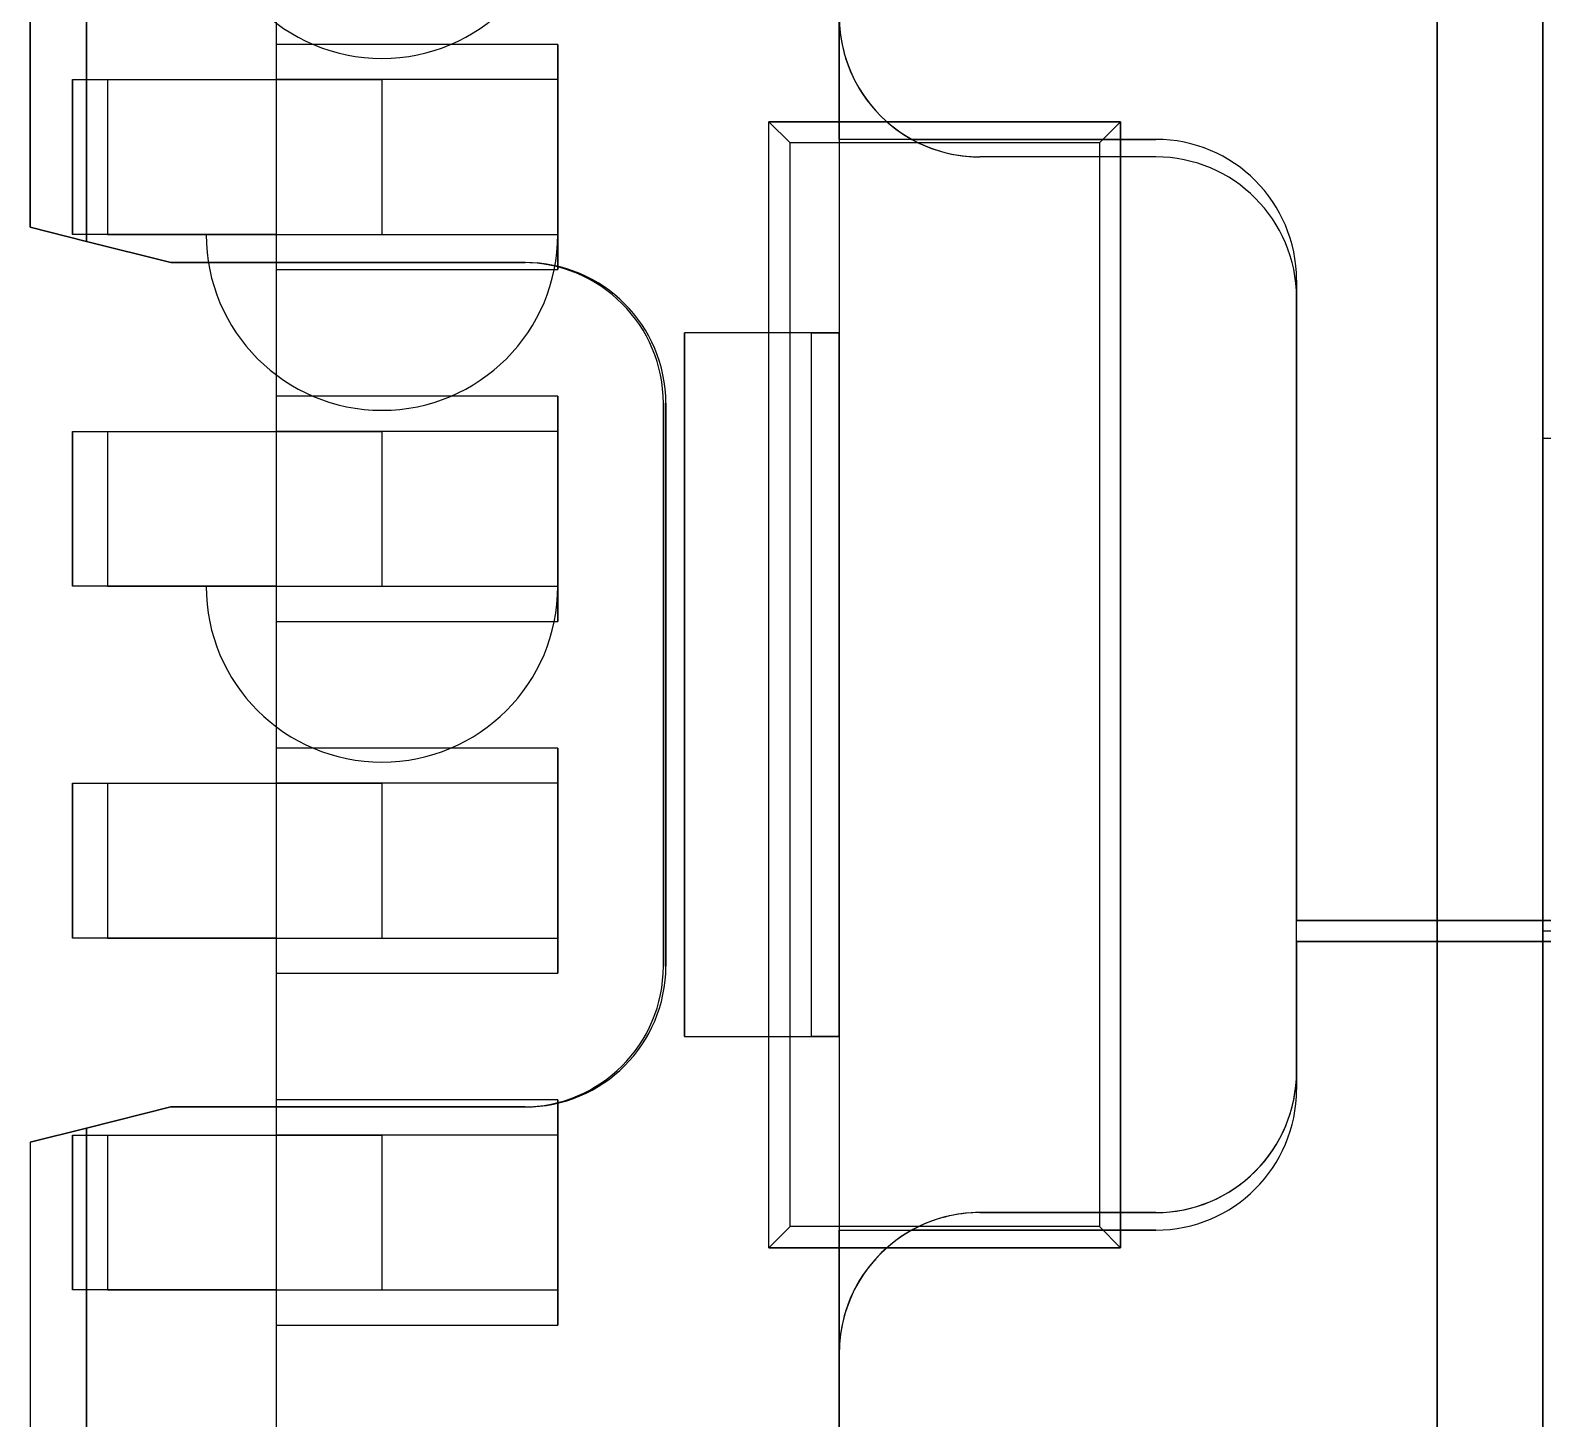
# Model space of a CAD drawing. Header units: millimetres. Extents: x 8.2 to 62.6, y 389.2 to 443.4.
# Drawn here: x 54.337 to 56.487, y 425.242 to 427.215 of the extents above; entities that cross this region are included whole.
import ezdxf

# ---------------------------------------------------------------- set-up
doc = ezdxf.new("R2010")
doc.units = ezdxf.units.MM
doc.layers.add('Feature', color=7, linetype='CONTINUOUS')

msp = doc.modelspace()

# ---------------------------------------------------------------- linework, layer by layer
at = {"layer": 'Feature'}
for p, q in [((54.6868, 426.885, -57.5983), (54.6868, 429.5, -57.5983)), ((54.6868, 426.885, -57.5983), (54.6868, 429.5, -57.5983)), ((56.3368, 423.235, -57.5983), (56.3368, 429.335, -57.5983)), ((56.3368, 423.235, -57.5983), (56.3368, 429.335, -57.5983)), ((56.4868, 429.335, -57.7483), (56.4868, 423.235, -57.7483)), ((56.4868, 429.335, -57.7483), (56.4868, 423.235, -57.7483)), ((55.4868, 427.06, -60.1183), (55.4868, 428.835, -60.1183)), ((55.4868, 427.06, -60.1183), (55.4868, 428.835, -60.1183)), ((56.4868, 426.635, -58.2533), (56.4868, 427.885, -58.2533)), ((56.4868, 426.635, -59.4533), (56.4868, 427.885, -59.4533)), ((56.4868, 426.635, -59.4533), (56.4868, 427.885, -59.4533)), ((56.4868, 426.635, -58.2533), (56.4868, 427.885, -58.2533)), ((54.4168, 426.915, -57.5733), (54.4168, 427.825, -57.5733)), ((54.4168, 427.825, -57.2733), (54.4168, 426.915, -57.2733)), ((54.4168, 427.825, -57.2733), (54.4168, 426.915, -57.2733)), ((54.4168, 426.915, -57.5733), (54.4168, 427.825, -57.5733)), ((54.3368, 426.935, -57.3533), (54.3368, 427.785, -57.3533)), ((54.3368, 427.785, -57.4933), (54.3368, 426.935, -57.4933)), ((54.3368, 426.935, -57.3533), (54.3368, 427.785, -57.3533)), ((54.3368, 427.785, -57.4933), (54.3368, 426.935, -57.4933)), ((56.3368, 427.785, -60.1183), (56.3368, 424.785, -60.1183)), ((56.3368, 427.785, -60.1183), (56.3368, 424.785, -60.1183)), ((56.4868, 424.785, -59.9683), (56.4868, 427.785, -59.9683)), ((56.4868, 424.785, -59.9683), (56.4868, 427.785, -59.9683)), ((54.6868, 427.195, -60.1683), (54.6868, 427.375, -60.1683)), ((54.6868, 427.195, -60.1683), (54.6868, 427.375, -60.1683)), ((55.4868, 427.235, -60.1683), (55.4868, 427.06, -60.1683)), ((55.4868, 427.235, -60.1683), (55.4868, 427.06, -60.1683)), ((55.0868, 427.195, -60.1683), (54.6868, 427.195, -60.1683)), ((54.6868, 427.145, -60.2183), (54.6868, 427.195, -60.1683)), ((54.6868, 427.145, -60.2183), (54.6868, 427.195, -60.1683)), ((55.0868, 427.195, -60.1683), (54.6868, 427.195, -60.1683)), ((55.0868, 426.875, -60.1683), (55.0868, 427.195, -60.1683)), ((55.0868, 427.195, -60.1683), (55.0868, 427.145, -60.2183)), ((55.0868, 426.875, -60.1683), (55.0868, 427.195, -60.1683)), ((55.0868, 427.195, -60.1683), (55.0868, 427.145, -60.2183)), ((54.3968, 427.145, -60.3833), (54.6868, 427.145, -60.3833)), ((54.3968, 427.145, -60.3833), (54.3968, 426.925, -60.3833)), ((54.3968, 427.145, -60.3833), (54.3968, 426.925, -60.3833)), ((54.3968, 427.145, -60.4833), (54.3968, 427.145, -60.3833)), ((54.3968, 426.925, -60.4833), (54.3968, 427.145, -60.4833)), ((54.3968, 426.925, -60.4833), (54.3968, 427.145, -60.4833)), ((54.3968, 427.145, -60.4833), (54.4468, 427.145, -60.5333)), ((54.3968, 427.145, -60.4833), (54.4468, 427.145, -60.5333)), ((54.3968, 427.145, -60.4833), (54.3968, 427.145, -60.3833)), ((54.3968, 427.145, -60.3833), (54.6868, 427.145, -60.3833)), ((54.4468, 427.145, -60.5333), (54.4468, 426.925, -60.5333)), ((54.4468, 427.145, -60.5333), (54.8368, 427.145, -60.5333)), ((54.4468, 427.145, -60.5333), (54.4468, 426.925, -60.5333)), ((54.4468, 427.145, -60.5333), (54.8368, 427.145, -60.5333)), ((54.6868, 427.145, -60.2183), (54.6868, 427.145, -60.3833)), ((54.6868, 426.925, -60.3833), (54.6868, 427.145, -60.3833)), ((54.6868, 426.925, -60.3833), (54.6868, 427.145, -60.3833)), ((55.0868, 427.145, -60.2183), (54.6868, 427.145, -60.2183)), ((54.6868, 427.145, -60.2183), (54.6868, 427.145, -60.3833)), ((55.0868, 427.145, -60.2183), (54.6868, 427.145, -60.2183)), ((54.8368, 427.145, -60.5333), (54.8368, 426.925, -60.5333)), ((54.8368, 427.145, -60.5333), (54.8368, 426.925, -60.5333)), ((55.0868, 427.145, -60.2833), (55.0868, 426.925, -60.2833)), ((55.0868, 427.145, -60.2833), (55.0868, 426.925, -60.2833)), ((55.0868, 427.145, -60.2833), (55.0868, 427.145, -60.2183)), ((55.0868, 427.145, -60.2833), (55.0868, 427.145, -60.2183)), ((55.3868, 427.085, -57.5983), (55.8868, 427.085, -57.5983)), ((55.3868, 425.485, -57.5983), (55.3868, 427.085, -57.5983)), ((55.8868, 427.085, -57.6033), (55.3868, 427.085, -57.6033)), ((55.4168, 427.055, -58.5033), (55.3868, 427.085, -57.6033)), ((55.4168, 427.055, -58.5033), (55.3868, 427.085, -57.6033)), ((55.3868, 425.485, -57.6033), (55.3868, 427.085, -57.6033)), ((55.3868, 427.085, -57.6033), (55.3868, 427.085, -57.5983)), ((55.3868, 425.485, -57.5983), (55.3868, 427.085, -57.5983)), ((55.3868, 425.485, -57.6033), (55.3868, 427.085, -57.6033)), ((55.3868, 427.085, -57.5983), (55.8868, 427.085, -57.5983)), ((55.3868, 427.085, -57.6033), (55.3868, 427.085, -57.5983)), ((55.8868, 427.085, -57.6033), (55.3868, 427.085, -57.6033)), ((55.8868, 427.085, -57.6033), (55.8568, 427.055, -58.5033)), ((55.8868, 427.085, -57.6033), (55.8568, 427.055, -58.5033)), ((55.8868, 427.085, -57.5983), (55.8868, 425.485, -57.5983)), ((55.8868, 425.485, -57.6033), (55.8868, 427.085, -57.6033)), ((55.8868, 427.085, -57.5983), (55.8868, 425.485, -57.5983)), ((55.8868, 427.085, -57.6033), (55.8868, 427.085, -57.5983)), ((55.8868, 425.485, -57.6033), (55.8868, 427.085, -57.6033)), ((55.8868, 427.085, -57.6033), (55.8868, 427.085, -57.5983)), ((55.8568, 427.055, -58.5033), (55.4168, 427.055, -58.5033)), ((55.4168, 425.515, -58.5033), (55.4168, 427.055, -58.5033)), ((55.8568, 427.055, -58.5033), (55.4168, 427.055, -58.5033)), ((55.4168, 425.515, -58.5033), (55.4168, 427.055, -58.5033)), ((55.4868, 427.06, -60.1683), (55.4868, 426.785, -60.1683)), ((55.9368, 427.06, -60.1183), (55.4868, 427.06, -60.1183)), ((55.59, 427.06, -60.4183), (55.4868, 427.06, -60.4183)), ((55.4868, 427.06, -60.4183), (55.4868, 427.06, -60.1683)), ((55.4868, 427.06, -60.1683), (55.4868, 427.06, -60.1183)), ((55.9368, 427.06, -60.1183), (55.4868, 427.06, -60.1183)), ((55.4868, 427.06, -60.4183), (55.4868, 425.51, -60.4183)), ((55.59, 427.06, -60.4183), (55.4868, 427.06, -60.4183)), ((55.4868, 427.06, -60.4183), (55.4868, 427.06, -60.1683)), ((55.4868, 427.06, -60.4183), (55.4868, 425.51, -60.4183)), ((55.4868, 427.06, -60.1683), (55.4868, 426.785, -60.1683)), ((55.4868, 427.06, -60.1683), (55.4868, 427.06, -60.1183)), ((55.59, 427.06, -60.1333), (55.59, 427.06, -60.4183)), ((55.59, 427.06, -60.1333), (55.59, 427.06, -60.4183)), ((55.59, 427.06, -60.1333), (55.9368, 427.06, -60.1333)), ((55.59, 427.06, -60.1333), (55.9368, 427.06, -60.1333)), ((55.8568, 427.055, -58.5033), (55.8568, 425.515, -58.5033)), ((55.8568, 427.055, -58.5033), (55.8568, 425.515, -58.5033)), ((55.9368, 427.06, -60.1333), (55.9368, 427.06, -60.1183)), ((55.9368, 427.06, -60.1333), (55.9368, 427.06, -60.1183)), ((55.6868, 427.035, -60.4183), (55.6868, 427.035, -60.4333)), ((55.9368, 427.035, -60.4333), (55.6868, 427.035, -60.4333)), ((55.6868, 427.035, -60.4183), (55.6868, 427.035, -60.4333)), ((55.9368, 427.035, -60.4333), (55.6868, 427.035, -60.4333)), ((55.9368, 427.035, -60.4183), (55.6868, 427.035, -60.4183)), ((55.9368, 427.035, -60.4183), (55.6868, 427.035, -60.4183)), ((55.9368, 427.035, -60.4333), (55.9368, 427.035, -60.4183)), ((55.9368, 427.035, -60.4333), (55.9368, 427.035, -60.4183)), ((54.4168, 426.915, -57.2733), (54.3368, 426.935, -57.3533)), ((54.3368, 426.935, -57.4933), (54.4168, 426.915, -57.5733)), ((54.4168, 426.915, -57.2733), (54.3368, 426.935, -57.3533)), ((54.3368, 426.935, -57.3533), (54.3368, 426.935, -57.4933)), ((54.3368, 426.935, -57.3533), (54.3368, 426.935, -57.4933)), ((54.3368, 426.935, -57.4933), (54.4168, 426.915, -57.5733)), ((54.3968, 426.925, -60.3833), (54.3968, 426.925, -60.4833)), ((54.4468, 426.925, -60.5333), (54.3968, 426.925, -60.4833)), ((54.6868, 426.925, -60.3833), (54.3968, 426.925, -60.3833)), ((54.6868, 426.925, -60.3833), (54.3968, 426.925, -60.3833)), ((54.3968, 426.925, -60.3833), (54.3968, 426.925, -60.4833)), ((54.4468, 426.925, -60.5333), (54.3968, 426.925, -60.4833)), ((54.4168, 426.915, -57.5733), (54.5368, 426.885, -57.5733)), ((54.5368, 426.885, -57.2733), (54.4168, 426.915, -57.2733)), ((54.4168, 426.915, -57.5733), (54.5368, 426.885, -57.5733)), ((54.5368, 426.885, -57.2733), (54.4168, 426.915, -57.2733)), ((54.4468, 426.925, -60.5333), (54.8368, 426.925, -60.5333)), ((54.4468, 426.925, -60.5333), (54.8368, 426.925, -60.5333)), ((54.6868, 426.925, -60.3833), (54.6868, 426.925, -60.2183)), ((54.6868, 426.875, -60.1683), (54.6868, 426.925, -60.2183)), ((54.6868, 426.875, -60.1683), (54.6868, 426.925, -60.2183)), ((54.6868, 426.925, -60.2183), (55.0868, 426.925, -60.2183)), ((54.6868, 426.925, -60.2183), (55.0868, 426.925, -60.2183)), ((54.6868, 426.925, -60.3833), (54.6868, 426.925, -60.2183)), ((55.0868, 426.925, -60.2183), (55.0868, 426.875, -60.1683)), ((55.0868, 426.925, -60.2833), (55.0868, 426.925, -60.2183)), ((55.0868, 426.925, -60.2183), (55.0868, 426.875, -60.1683)), ((55.0868, 426.925, -60.2833), (55.0868, 426.925, -60.2183)), ((54.5368, 426.885, -57.2733), (55.0403, 426.885, -57.2733)), ((54.5368, 426.885, -57.2733), (54.5368, 426.885, -57.5733)), ((54.6868, 426.885, -57.5733), (54.5368, 426.885, -57.5733)), ((54.6868, 426.885, -57.5733), (54.5368, 426.885, -57.5733)), ((54.5368, 426.885, -57.2733), (55.0403, 426.885, -57.2733)), ((54.5368, 426.885, -57.2733), (54.5368, 426.885, -57.5733)), ((54.6868, 425.685, -57.2983), (54.6868, 426.885, -57.2983)), ((54.6868, 426.885, -57.2983), (54.6868, 426.885, -57.5733)), ((54.6868, 426.885, -57.5733), (54.6868, 426.885, -57.5983)), ((54.6868, 426.885, -57.2983), (55.0368, 426.885, -57.2983)), ((54.6868, 425.685, -57.2983), (54.6868, 426.885, -57.2983)), ((54.6868, 426.885, -57.2983), (55.0368, 426.885, -57.2983)), ((54.6868, 426.885, -57.2983), (54.6868, 426.885, -57.5733)), ((55.0368, 426.885, -57.5733), (54.6868, 426.885, -57.5733)), ((54.6868, 426.885, -57.5983), (55.0368, 426.885, -57.5983)), ((54.6868, 426.885, -57.5983), (55.0368, 426.885, -57.5983)), ((54.6868, 426.885, -57.5733), (54.6868, 426.885, -57.5983)), ((55.0368, 426.885, -57.5733), (54.6868, 426.885, -57.5733)), ((55.0368, 426.885, -57.5733), (55.0368, 426.885, -57.2983)), ((55.0403, 426.885, -57.5733), (55.0368, 426.885, -57.5733)), ((55.0403, 426.885, -57.5733), (55.0368, 426.885, -57.5733)), ((55.0368, 426.885, -57.5733), (55.0368, 426.885, -57.5983)), ((55.0368, 426.885, -57.5733), (55.0368, 426.885, -57.2983)), ((55.0368, 426.885, -57.5733), (55.0368, 426.885, -57.5983)), ((55.0403, 426.885, -57.2733), (55.0403, 426.885, -57.5733)), ((55.0403, 426.885, -57.2733), (55.0403, 426.885, -57.5733)), ((54.6868, 426.695, -60.1683), (54.6868, 426.875, -60.1683)), ((54.6868, 426.875, -60.1683), (55.0868, 426.875, -60.1683)), ((54.6868, 426.695, -60.1683), (54.6868, 426.875, -60.1683)), ((54.6868, 426.875, -60.1683), (55.0868, 426.875, -60.1683)), ((56.1368, 425.71, -60.1183), (56.1368, 426.86, -60.1183)), ((56.1368, 426.86, -60.1333), (56.1368, 425.95, -60.1333)), ((56.1368, 426.86, -60.1333), (56.1368, 425.95, -60.1333)), ((56.1368, 426.86, -60.1333), (56.1368, 426.86, -60.1183)), ((56.1368, 425.71, -60.1183), (56.1368, 426.86, -60.1183)), ((56.1368, 426.86, -60.1333), (56.1368, 426.86, -60.1183)), ((56.1368, 425.95, -60.4333), (56.1368, 426.835, -60.4333)), ((56.1368, 425.95, -60.4183), (56.1368, 426.835, -60.4183)), ((56.1368, 426.835, -60.4333), (56.1368, 426.835, -60.4183)), ((56.1368, 425.95, -60.4333), (56.1368, 426.835, -60.4333)), ((56.1368, 425.95, -60.4183), (56.1368, 426.835, -60.4183)), ((56.1368, 426.835, -60.4333), (56.1368, 426.835, -60.4183)), ((55.4868, 426.785, -60.1683), (55.2668, 426.785, -60.1683)), ((55.2668, 426.785, -60.1683), (55.2668, 425.785, -60.1683)), ((55.2668, 425.785, -60.0233), (55.2668, 426.785, -60.0233)), ((55.4868, 426.785, -60.0233), (55.2668, 426.785, -60.0233)), ((55.2668, 426.785, -60.0233), (55.2668, 426.785, -60.1683)), ((55.4868, 426.785, -60.1683), (55.2668, 426.785, -60.1683)), ((55.4868, 426.785, -60.0233), (55.2668, 426.785, -60.0233)), ((55.2668, 426.785, -60.1683), (55.2668, 425.785, -60.1683)), ((55.2668, 426.785, -60.0233), (55.2668, 426.785, -60.1683)), ((55.2668, 425.785, -60.0233), (55.2668, 426.785, -60.0233)), ((55.4468, 426.785, -59.3233), (55.4468, 425.785, -59.3233)), ((55.4468, 426.785, -59.3233), (55.4468, 426.785, -59.5033)), ((55.4468, 426.785, -59.5033), (55.4468, 425.785, -59.5033)), ((55.4468, 426.785, -59.3233), (55.4468, 425.785, -59.3233)), ((55.4468, 426.785, -59.3233), (55.4868, 426.785, -59.3233)), ((55.4468, 426.785, -59.3233), (55.4468, 426.785, -59.5033)), ((55.4468, 426.785, -59.3233), (55.4868, 426.785, -59.3233)), ((55.4868, 426.785, -59.5033), (55.4468, 426.785, -59.5033)), ((55.4468, 426.785, -59.5033), (55.4468, 425.785, -59.5033)), ((55.4868, 426.785, -59.5033), (55.4468, 426.785, -59.5033)), ((55.4868, 425.785, -60.0233), (55.4868, 426.785, -60.0233)), ((55.4868, 425.785, -60.0233), (55.4868, 426.785, -60.0233)), ((55.4868, 426.785, -60.0233), (55.4868, 426.785, -60.1683)), ((55.4868, 426.785, -60.0233), (55.4868, 426.785, -60.1683)), ((55.4868, 426.785, -59.3233), (55.4868, 425.785, -59.3233)), ((55.4868, 426.785, -59.5033), (55.4868, 426.785, -59.3233)), ((55.4868, 425.785, -59.5033), (55.4868, 426.785, -59.5033)), ((55.4868, 425.785, -59.5033), (55.4868, 426.785, -59.5033)), ((55.4868, 426.785, -59.5033), (55.4868, 426.785, -59.3233)), ((55.4868, 426.785, -59.3233), (55.4868, 425.785, -59.3233)), ((55.0868, 426.695, -60.1683), (54.6868, 426.695, -60.1683)), ((54.6868, 426.645, -60.2183), (54.6868, 426.695, -60.1683)), ((54.6868, 426.645, -60.2183), (54.6868, 426.695, -60.1683)), ((55.0868, 426.695, -60.1683), (54.6868, 426.695, -60.1683)), ((55.0868, 426.375, -60.1683), (55.0868, 426.695, -60.1683)), ((55.0868, 426.695, -60.1683), (55.0868, 426.645, -60.2183)), ((55.0868, 426.375, -60.1683), (55.0868, 426.695, -60.1683)), ((55.0868, 426.695, -60.1683), (55.0868, 426.645, -60.2183)), ((55.2368, 425.885, -57.2983), (55.2368, 426.685, -57.2983)), ((55.2368, 426.685, -57.5983), (55.2368, 425.885, -57.5983)), ((55.2368, 426.685, -57.2983), (55.2368, 426.685, -57.5983)), ((55.2368, 425.885, -57.2983), (55.2368, 426.685, -57.2983)), ((55.2368, 426.685, -57.5983), (55.2368, 425.885, -57.5983)), ((55.2368, 426.685, -57.2983), (55.2368, 426.685, -57.5983)), ((55.2403, 425.885, -57.5733), (55.2403, 426.685, -57.5733)), ((55.2403, 426.685, -57.2733), (55.2403, 425.885, -57.2733)), ((55.2403, 426.685, -57.2733), (55.2403, 425.885, -57.2733)), ((55.2403, 426.685, -57.2733), (55.2403, 426.685, -57.5733)), ((55.2403, 425.885, -57.5733), (55.2403, 426.685, -57.5733)), ((55.2403, 426.685, -57.2733), (55.2403, 426.685, -57.5733)), ((54.3968, 426.645, -60.3833), (54.6868, 426.645, -60.3833)), ((54.3968, 426.645, -60.3833), (54.3968, 426.425, -60.3833)), ((54.3968, 426.645, -60.3833), (54.3968, 426.425, -60.3833)), ((54.3968, 426.645, -60.4833), (54.3968, 426.645, -60.3833)), ((54.3968, 426.425, -60.4833), (54.3968, 426.645, -60.4833)), ((54.3968, 426.425, -60.4833), (54.3968, 426.645, -60.4833)), ((54.3968, 426.645, -60.4833), (54.4468, 426.645, -60.5333)), ((54.3968, 426.645, -60.4833), (54.4468, 426.645, -60.5333)), ((54.3968, 426.645, -60.4833), (54.3968, 426.645, -60.3833)), ((54.3968, 426.645, -60.3833), (54.6868, 426.645, -60.3833)), ((54.4468, 426.645, -60.5333), (54.4468, 426.425, -60.5333)), ((54.4468, 426.645, -60.5333), (54.8368, 426.645, -60.5333)), ((54.4468, 426.645, -60.5333), (54.4468, 426.425, -60.5333)), ((54.4468, 426.645, -60.5333), (54.8368, 426.645, -60.5333)), ((54.6868, 426.645, -60.2183), (54.6868, 426.645, -60.3833)), ((54.6868, 426.425, -60.3833), (54.6868, 426.645, -60.3833)), ((54.6868, 426.425, -60.3833), (54.6868, 426.645, -60.3833)), ((55.0868, 426.645, -60.2183), (54.6868, 426.645, -60.2183)), ((54.6868, 426.645, -60.2183), (54.6868, 426.645, -60.3833)), ((55.0868, 426.645, -60.2183), (54.6868, 426.645, -60.2183)), ((54.8368, 426.645, -60.5333), (54.8368, 426.425, -60.5333)), ((54.8368, 426.645, -60.5333), (54.8368, 426.425, -60.5333)), ((55.0868, 426.645, -60.2833), (55.0868, 426.425, -60.2833)), ((55.0868, 426.645, -60.2833), (55.0868, 426.425, -60.2833)), ((55.0868, 426.645, -60.2833), (55.0868, 426.645, -60.2183)), ((55.0868, 426.645, -60.2833), (55.0868, 426.645, -60.2183)), ((56.4868, 426.635, -59.4033), (56.4868, 426.635, -59.4533)), ((56.4868, 425.935, -59.4033), (56.4868, 426.635, -59.4033)), ((56.4868, 425.935, -58.3033), (56.4868, 426.635, -58.3033)), ((56.4868, 426.635, -58.3033), (56.4868, 426.635, -58.2533)), ((57.8618, 426.635, -59.4533), (56.4868, 426.635, -59.4533)), ((57.9118, 426.635, -59.4033), (56.4868, 426.635, -59.4033)), ((56.4868, 426.635, -59.4033), (56.4868, 426.635, -59.4533)), ((57.8618, 426.635, -59.4533), (56.4868, 426.635, -59.4533)), ((56.4868, 425.935, -59.4033), (56.4868, 426.635, -59.4033)), ((57.9118, 426.635, -59.4033), (56.4868, 426.635, -59.4033)), ((57.9118, 426.635, -58.3033), (56.4868, 426.635, -58.3033)), ((56.4868, 425.935, -58.3033), (56.4868, 426.635, -58.3033)), ((56.4868, 426.635, -58.3033), (56.4868, 426.635, -58.2533)), ((57.9118, 426.635, -58.3033), (56.4868, 426.635, -58.3033)), ((57.8618, 426.635, -58.2533), (56.4868, 426.635, -58.2533)), ((57.8618, 426.635, -58.2533), (56.4868, 426.635, -58.2533)), ((54.3968, 426.425, -60.3833), (54.3968, 426.425, -60.4833)), ((54.4468, 426.425, -60.5333), (54.3968, 426.425, -60.4833)), ((54.6868, 426.425, -60.3833), (54.3968, 426.425, -60.3833)), ((54.6868, 426.425, -60.3833), (54.3968, 426.425, -60.3833)), ((54.3968, 426.425, -60.3833), (54.3968, 426.425, -60.4833)), ((54.4468, 426.425, -60.5333), (54.3968, 426.425, -60.4833)), ((54.4468, 426.425, -60.5333), (54.8368, 426.425, -60.5333)), ((54.4468, 426.425, -60.5333), (54.8368, 426.425, -60.5333)), ((54.6868, 426.425, -60.3833), (54.6868, 426.425, -60.2183)), ((54.6868, 426.375, -60.1683), (54.6868, 426.425, -60.2183)), ((54.6868, 426.375, -60.1683), (54.6868, 426.425, -60.2183)), ((54.6868, 426.425, -60.2183), (55.0868, 426.425, -60.2183)), ((54.6868, 426.425, -60.2183), (55.0868, 426.425, -60.2183)), ((54.6868, 426.425, -60.3833), (54.6868, 426.425, -60.2183)), ((55.0868, 426.425, -60.2183), (55.0868, 426.375, -60.1683)), ((55.0868, 426.425, -60.2833), (55.0868, 426.425, -60.2183)), ((55.0868, 426.425, -60.2183), (55.0868, 426.375, -60.1683)), ((55.0868, 426.425, -60.2833), (55.0868, 426.425, -60.2183)), ((54.6868, 426.195, -60.1683), (54.6868, 426.375, -60.1683)), ((54.6868, 426.375, -60.1683), (55.0868, 426.375, -60.1683)), ((54.6868, 426.195, -60.1683), (54.6868, 426.375, -60.1683)), ((54.6868, 426.375, -60.1683), (55.0868, 426.375, -60.1683)), ((55.0868, 426.195, -60.1683), (54.6868, 426.195, -60.1683)), ((54.6868, 426.145, -60.2183), (54.6868, 426.195, -60.1683)), ((54.6868, 426.145, -60.2183), (54.6868, 426.195, -60.1683)), ((55.0868, 426.195, -60.1683), (54.6868, 426.195, -60.1683)), ((55.0868, 425.875, -60.1683), (55.0868, 426.195, -60.1683)), ((55.0868, 426.195, -60.1683), (55.0868, 426.145, -60.2183)), ((55.0868, 426.195, -60.1683), (55.0868, 426.145, -60.2183)), ((55.0868, 425.875, -60.1683), (55.0868, 426.195, -60.1683)), ((54.3968, 426.145, -60.3833), (54.6868, 426.145, -60.3833)), ((54.3968, 426.145, -60.3833), (54.3968, 425.925, -60.3833)), ((54.3968, 426.145, -60.3833), (54.3968, 425.925, -60.3833)), ((54.3968, 426.145, -60.4833), (54.3968, 426.145, -60.3833)), ((54.3968, 425.925, -60.4833), (54.3968, 426.145, -60.4833)), ((54.3968, 425.925, -60.4833), (54.3968, 426.145, -60.4833)), ((54.3968, 426.145, -60.4833), (54.4468, 426.145, -60.5333)), ((54.3968, 426.145, -60.4833), (54.4468, 426.145, -60.5333)), ((54.3968, 426.145, -60.4833), (54.3968, 426.145, -60.3833)), ((54.3968, 426.145, -60.3833), (54.6868, 426.145, -60.3833)), ((54.4468, 426.145, -60.5333), (54.4468, 425.925, -60.5333)), ((54.4468, 426.145, -60.5333), (54.8368, 426.145, -60.5333)), ((54.4468, 426.145, -60.5333), (54.4468, 425.925, -60.5333)), ((54.4468, 426.145, -60.5333), (54.8368, 426.145, -60.5333)), ((54.6868, 426.145, -60.2183), (54.6868, 426.145, -60.3833)), ((54.6868, 425.925, -60.3833), (54.6868, 426.145, -60.3833)), ((54.6868, 425.925, -60.3833), (54.6868, 426.145, -60.3833)), ((54.6868, 426.145, -60.2183), (54.6868, 426.145, -60.3833)), ((55.0868, 426.145, -60.2183), (54.6868, 426.145, -60.2183)), ((55.0868, 426.145, -60.2183), (54.6868, 426.145, -60.2183)), ((54.8368, 426.145, -60.5333), (54.8368, 425.925, -60.5333)), ((54.8368, 426.145, -60.5333), (54.8368, 425.925, -60.5333)), ((55.0868, 426.145, -60.2833), (55.0868, 425.925, -60.2833)), ((55.0868, 426.145, -60.2183), (55.0868, 426.145, -60.2833)), ((55.0868, 426.145, -60.2833), (55.0868, 425.925, -60.2833)), ((55.0868, 426.145, -60.2183), (55.0868, 426.145, -60.2833)), ((56.1368, 425.95, -60.1333), (57.0768, 425.95, -60.1333)), ((57.0768, 425.95, -60.4333), (56.1368, 425.95, -60.4333)), ((56.1368, 425.92, -60.4183), (56.1368, 425.95, -60.4183)), ((56.1368, 425.92, -60.4183), (56.1368, 425.95, -60.4183)), ((56.1368, 425.95, -60.4183), (56.1368, 425.95, -60.1333)), ((56.1368, 425.95, -60.4333), (56.1368, 425.95, -60.4183)), ((57.0768, 425.95, -60.4333), (56.1368, 425.95, -60.4333)), ((56.1368, 425.95, -60.1333), (57.0768, 425.95, -60.1333)), ((56.1368, 425.95, -60.4183), (56.1368, 425.95, -60.1333)), ((56.1368, 425.95, -60.4333), (56.1368, 425.95, -60.4183)), ((54.3968, 425.925, -60.3833), (54.3968, 425.925, -60.4833)), ((54.4468, 425.925, -60.5333), (54.3968, 425.925, -60.4833)), ((54.6868, 425.925, -60.3833), (54.3968, 425.925, -60.3833)), ((54.6868, 425.925, -60.3833), (54.3968, 425.925, -60.3833)), ((54.3968, 425.925, -60.3833), (54.3968, 425.925, -60.4833)), ((54.4468, 425.925, -60.5333), (54.3968, 425.925, -60.4833)), ((54.4468, 425.925, -60.5333), (54.8368, 425.925, -60.5333)), ((54.4468, 425.925, -60.5333), (54.8368, 425.925, -60.5333)), ((54.6868, 425.925, -60.3833), (54.6868, 425.925, -60.2183)), ((54.6868, 425.875, -60.1683), (54.6868, 425.925, -60.2183)), ((54.6868, 425.875, -60.1683), (54.6868, 425.925, -60.2183)), ((54.6868, 425.925, -60.2183), (55.0868, 425.925, -60.2183)), ((54.6868, 425.925, -60.2183), (55.0868, 425.925, -60.2183)), ((54.6868, 425.925, -60.3833), (54.6868, 425.925, -60.2183)), ((55.0868, 425.925, -60.2183), (55.0868, 425.875, -60.1683)), ((55.0868, 425.925, -60.2833), (55.0868, 425.925, -60.2183)), ((55.0868, 425.925, -60.2183), (55.0868, 425.875, -60.1683)), ((55.0868, 425.925, -60.2833), (55.0868, 425.925, -60.2183)), ((56.1368, 425.735, -60.4333), (56.1368, 425.92, -60.4333)), ((56.1368, 425.92, -60.4333), (57.0768, 425.92, -60.4333)), ((57.0768, 425.92, -60.1333), (56.1368, 425.92, -60.1333)), ((56.1368, 425.92, -60.1333), (56.1368, 425.71, -60.1333)), ((56.1368, 425.735, -60.4183), (56.1368, 425.92, -60.4183)), ((56.1368, 425.92, -60.4183), (56.1368, 425.92, -60.1333)), ((56.1368, 425.92, -60.1333), (56.1368, 425.71, -60.1333)), ((57.0768, 425.92, -60.1333), (56.1368, 425.92, -60.1333)), ((56.1368, 425.92, -60.4333), (57.0768, 425.92, -60.4333)), ((56.1368, 425.92, -60.4333), (56.1368, 425.92, -60.4183)), ((56.1368, 425.92, -60.4183), (56.1368, 425.92, -60.1333)), ((56.1368, 425.92, -60.4333), (56.1368, 425.92, -60.4183)), ((56.1368, 425.735, -60.4333), (56.1368, 425.92, -60.4333)), ((56.1368, 425.735, -60.4183), (56.1368, 425.92, -60.4183)), ((56.4868, 425.935, -59.4533), (56.4868, 425.935, -59.4033)), ((56.4868, 424.685, -59.4533), (56.4868, 425.935, -59.4533)), ((56.4868, 424.685, -58.2533), (56.4868, 425.935, -58.2533)), ((56.4868, 425.935, -58.2533), (56.4868, 425.935, -58.3033)), ((57.9118, 425.935, -59.4033), (56.4868, 425.935, -59.4033)), ((57.8618, 425.935, -59.4533), (56.4868, 425.935, -59.4533)), ((56.4868, 425.935, -59.4533), (56.4868, 425.935, -59.4033)), ((57.9118, 425.935, -59.4033), (56.4868, 425.935, -59.4033)), ((56.4868, 424.685, -59.4533), (56.4868, 425.935, -59.4533)), ((57.8618, 425.935, -59.4533), (56.4868, 425.935, -59.4533)), ((56.4868, 424.685, -58.2533), (56.4868, 425.935, -58.2533)), ((57.8618, 425.935, -58.2533), (56.4868, 425.935, -58.2533)), ((57.9118, 425.935, -58.3033), (56.4868, 425.935, -58.3033)), ((56.4868, 425.935, -58.2533), (56.4868, 425.935, -58.3033)), ((57.8618, 425.935, -58.2533), (56.4868, 425.935, -58.2533)), ((57.9118, 425.935, -58.3033), (56.4868, 425.935, -58.3033)), ((54.6868, 425.695, -60.1683), (54.6868, 425.875, -60.1683)), ((54.6868, 425.875, -60.1683), (55.0868, 425.875, -60.1683)), ((54.6868, 425.695, -60.1683), (54.6868, 425.875, -60.1683)), ((54.6868, 425.875, -60.1683), (55.0868, 425.875, -60.1683)), ((55.2368, 425.885, -57.2983), (55.2368, 425.885, -57.5983)), ((55.2368, 425.885, -57.2983), (55.2368, 425.885, -57.5983)), ((55.2403, 425.885, -57.2733), (55.2403, 425.885, -57.5733)), ((55.2403, 425.885, -57.2733), (55.2403, 425.885, -57.5733)), ((55.2668, 425.785, -60.1683), (55.4868, 425.785, -60.1683)), ((55.2668, 425.785, -60.0233), (55.4868, 425.785, -60.0233)), ((55.2668, 425.785, -60.1683), (55.2668, 425.785, -60.0233)), ((55.2668, 425.785, -60.1683), (55.4868, 425.785, -60.1683)), ((55.2668, 425.785, -60.1683), (55.2668, 425.785, -60.0233)), ((55.2668, 425.785, -60.0233), (55.4868, 425.785, -60.0233)), ((55.4468, 425.785, -59.5033), (55.4468, 425.785, -59.3233)), ((55.4868, 425.785, -59.3233), (55.4468, 425.785, -59.3233)), ((55.4868, 425.785, -59.5033), (55.4468, 425.785, -59.5033)), ((55.4468, 425.785, -59.5033), (55.4468, 425.785, -59.3233)), ((55.4868, 425.785, -59.5033), (55.4468, 425.785, -59.5033)), ((55.4868, 425.785, -59.3233), (55.4468, 425.785, -59.3233)), ((55.4868, 425.785, -60.1683), (55.4868, 425.51, -60.1683)), ((55.4868, 425.785, -60.1683), (55.4868, 425.51, -60.1683)), ((55.4868, 425.785, -60.1683), (55.4868, 425.785, -60.0233)), ((55.4868, 425.785, -60.1683), (55.4868, 425.785, -60.0233)), ((55.4868, 425.785, -59.3233), (55.4868, 425.785, -59.5033)), ((55.4868, 425.785, -59.3233), (55.4868, 425.785, -59.5033)), ((56.1368, 425.735, -60.4333), (56.1368, 425.735, -60.4183)), ((56.1368, 425.735, -60.4333), (56.1368, 425.735, -60.4183)), ((56.1368, 425.71, -60.1333), (56.1368, 425.71, -60.1183)), ((56.1368, 425.71, -60.1333), (56.1368, 425.71, -60.1183)), ((54.5368, 425.685, -57.5733), (54.4168, 425.655, -57.5733)), ((54.4168, 425.655, -57.2733), (54.5368, 425.685, -57.2733)), ((54.4168, 425.655, -57.2733), (54.5368, 425.685, -57.2733)), ((54.5368, 425.685, -57.5733), (54.4168, 425.655, -57.5733)), ((54.5368, 425.685, -57.5733), (54.6868, 425.685, -57.5733)), ((54.5368, 425.685, -57.2733), (54.5368, 425.685, -57.5733)), ((55.0403, 425.685, -57.2733), (54.5368, 425.685, -57.2733)), ((54.5368, 425.685, -57.5733), (54.6868, 425.685, -57.5733)), ((55.0403, 425.685, -57.2733), (54.5368, 425.685, -57.2733)), ((54.5368, 425.685, -57.2733), (54.5368, 425.685, -57.5733)), ((55.0868, 425.695, -60.1683), (54.6868, 425.695, -60.1683)), ((54.6868, 425.645, -60.2183), (54.6868, 425.695, -60.1683)), ((54.6868, 425.645, -60.2183), (54.6868, 425.695, -60.1683)), ((55.0868, 425.695, -60.1683), (54.6868, 425.695, -60.1683)), ((54.6868, 423.07, -57.5983), (54.6868, 425.685, -57.5983)), ((54.6868, 425.685, -57.5983), (54.6868, 425.685, -57.5733)), ((54.6868, 425.685, -57.2983), (54.6868, 425.685, -57.5733)), ((54.6868, 425.685, -57.2983), (55.0368, 425.685, -57.2983)), ((54.6868, 425.685, -57.2983), (54.6868, 425.685, -57.5733)), ((54.6868, 425.685, -57.2983), (55.0368, 425.685, -57.2983)), ((54.6868, 425.685, -57.5733), (55.0368, 425.685, -57.5733)), ((55.0368, 425.685, -57.5983), (54.6868, 425.685, -57.5983)), ((54.6868, 423.07, -57.5983), (54.6868, 425.685, -57.5983)), ((54.6868, 425.685, -57.5983), (54.6868, 425.685, -57.5733)), ((55.0368, 425.685, -57.5983), (54.6868, 425.685, -57.5983)), ((54.6868, 425.685, -57.5733), (55.0368, 425.685, -57.5733)), ((55.0368, 425.685, -57.5733), (55.0403, 425.685, -57.5733)), ((55.0368, 425.685, -57.5733), (55.0368, 425.685, -57.2983)), ((55.0368, 425.685, -57.5733), (55.0403, 425.685, -57.5733)), ((55.0368, 425.685, -57.5983), (55.0368, 425.685, -57.5733)), ((55.0368, 425.685, -57.5983), (55.0368, 425.685, -57.5733)), ((55.0368, 425.685, -57.5733), (55.0368, 425.685, -57.2983)), ((55.0403, 425.685, -57.2733), (55.0403, 425.685, -57.5733)), ((55.0403, 425.685, -57.2733), (55.0403, 425.685, -57.5733)), ((55.0868, 425.375, -60.1683), (55.0868, 425.695, -60.1683)), ((55.0868, 425.695, -60.1683), (55.0868, 425.645, -60.2183)), ((55.0868, 425.695, -60.1683), (55.0868, 425.645, -60.2183)), ((55.0868, 425.375, -60.1683), (55.0868, 425.695, -60.1683)), ((54.4168, 425.655, -57.5733), (54.3368, 425.635, -57.4933)), ((54.3368, 425.635, -57.3533), (54.4168, 425.655, -57.2733)), ((54.3368, 425.635, -57.3533), (54.4168, 425.655, -57.2733)), ((54.4168, 425.655, -57.5733), (54.3368, 425.635, -57.4933)), ((54.3968, 425.645, -60.3833), (54.6868, 425.645, -60.3833)), ((54.3968, 425.645, -60.3833), (54.3968, 425.425, -60.3833)), ((54.3968, 425.645, -60.3833), (54.3968, 425.425, -60.3833)), ((54.3968, 425.645, -60.4833), (54.3968, 425.645, -60.3833)), ((54.3968, 425.425, -60.4833), (54.3968, 425.645, -60.4833)), ((54.3968, 425.425, -60.4833), (54.3968, 425.645, -60.4833)), ((54.3968, 425.645, -60.4833), (54.4468, 425.645, -60.5333)), ((54.3968, 425.645, -60.4833), (54.4468, 425.645, -60.5333)), ((54.3968, 425.645, -60.4833), (54.3968, 425.645, -60.3833)), ((54.3968, 425.645, -60.3833), (54.6868, 425.645, -60.3833)), ((54.4168, 424.745, -57.5733), (54.4168, 425.655, -57.5733)), ((54.4168, 425.655, -57.2733), (54.4168, 424.745, -57.2733)), ((54.4168, 425.655, -57.2733), (54.4168, 424.745, -57.2733)), ((54.4168, 424.745, -57.5733), (54.4168, 425.655, -57.5733)), ((54.4468, 425.645, -60.5333), (54.4468, 425.425, -60.5333)), ((54.4468, 425.645, -60.5333), (54.8368, 425.645, -60.5333)), ((54.4468, 425.645, -60.5333), (54.4468, 425.425, -60.5333)), ((54.4468, 425.645, -60.5333), (54.8368, 425.645, -60.5333)), ((54.6868, 425.645, -60.2183), (54.6868, 425.645, -60.3833)), ((54.6868, 425.425, -60.3833), (54.6868, 425.645, -60.3833)), ((54.6868, 425.425, -60.3833), (54.6868, 425.645, -60.3833)), ((54.6868, 425.645, -60.2183), (54.6868, 425.645, -60.3833)), ((55.0868, 425.645, -60.2183), (54.6868, 425.645, -60.2183)), ((55.0868, 425.645, -60.2183), (54.6868, 425.645, -60.2183)), ((54.8368, 425.645, -60.5333), (54.8368, 425.425, -60.5333)), ((54.8368, 425.645, -60.5333), (54.8368, 425.425, -60.5333)), ((55.0868, 425.645, -60.2833), (55.0868, 425.425, -60.2833)), ((55.0868, 425.645, -60.2183), (55.0868, 425.645, -60.2833)), ((55.0868, 425.645, -60.2833), (55.0868, 425.425, -60.2833)), ((55.0868, 425.645, -60.2183), (55.0868, 425.645, -60.2833)), ((54.3368, 425.635, -57.4933), (54.3368, 425.635, -57.3533)), ((54.3368, 425.635, -57.3533), (54.3368, 424.785, -57.3533)), ((54.3368, 425.635, -57.4933), (54.3368, 424.785, -57.4933)), ((54.3368, 425.635, -57.3533), (54.3368, 424.785, -57.3533)), ((54.3368, 425.635, -57.4933), (54.3368, 425.635, -57.3533)), ((54.3368, 425.635, -57.4933), (54.3368, 424.785, -57.4933)), ((55.9368, 425.535, -60.4333), (55.6868, 425.535, -60.4333)), ((55.6868, 425.535, -60.4183), (55.9368, 425.535, -60.4183)), ((55.9368, 425.535, -60.4333), (55.6868, 425.535, -60.4333)), ((55.6868, 425.535, -60.4333), (55.6868, 425.535, -60.4183)), ((55.6868, 425.535, -60.4183), (55.9368, 425.535, -60.4183)), ((55.6868, 425.535, -60.4333), (55.6868, 425.535, -60.4183)), ((55.9368, 425.535, -60.4183), (55.9368, 425.535, -60.4333)), ((55.9368, 425.535, -60.4183), (55.9368, 425.535, -60.4333)), ((55.3868, 425.485, -57.6033), (55.4168, 425.515, -58.5033)), ((55.3868, 425.485, -57.6033), (55.4168, 425.515, -58.5033)), ((55.8568, 425.515, -58.5033), (55.4168, 425.515, -58.5033)), ((55.8568, 425.515, -58.5033), (55.4168, 425.515, -58.5033)), ((55.4868, 425.51, -60.1683), (55.4868, 425.335, -60.1683)), ((55.4868, 425.51, -60.1683), (55.4868, 425.335, -60.1683)), ((55.4868, 425.51, -60.1683), (55.4868, 425.51, -60.1183)), ((55.4868, 423.735, -60.1183), (55.4868, 425.51, -60.1183)), ((55.4868, 423.735, -60.1183), (55.4868, 425.51, -60.1183)), ((55.4868, 425.51, -60.1183), (55.9368, 425.51, -60.1183)), ((55.4868, 425.51, -60.4183), (55.59, 425.51, -60.4183)), ((55.4868, 425.51, -60.1183), (55.9368, 425.51, -60.1183)), ((55.4868, 425.51, -60.1683), (55.4868, 425.51, -60.1183)), ((55.4868, 425.51, -60.1683), (55.4868, 425.51, -60.4183)), ((55.4868, 425.51, -60.4183), (55.59, 425.51, -60.4183)), ((55.4868, 425.51, -60.1683), (55.4868, 425.51, -60.4183)), ((55.9368, 425.51, -60.1333), (55.59, 425.51, -60.1333)), ((55.59, 425.51, -60.1333), (55.59, 425.51, -60.4183)), ((55.59, 425.51, -60.1333), (55.59, 425.51, -60.4183)), ((55.9368, 425.51, -60.1333), (55.59, 425.51, -60.1333)), ((55.8868, 425.485, -57.6033), (55.8568, 425.515, -58.5033)), ((55.8868, 425.485, -57.6033), (55.8568, 425.515, -58.5033)), ((55.9368, 425.51, -60.1333), (55.9368, 425.51, -60.1183)), ((55.9368, 425.51, -60.1333), (55.9368, 425.51, -60.1183)), ((55.8868, 425.485, -57.5983), (55.3868, 425.485, -57.5983)), ((55.3868, 425.485, -57.6033), (55.8868, 425.485, -57.6033)), ((55.3868, 425.485, -57.5983), (55.3868, 425.485, -57.6033)), ((55.3868, 425.485, -57.5983), (55.3868, 425.485, -57.6033)), ((55.8868, 425.485, -57.5983), (55.3868, 425.485, -57.5983)), ((55.3868, 425.485, -57.6033), (55.8868, 425.485, -57.6033)), ((55.8868, 425.485, -57.6033), (55.8868, 425.485, -57.5983)), ((55.8868, 425.485, -57.6033), (55.8868, 425.485, -57.5983)), ((54.3968, 425.425, -60.3833), (54.3968, 425.425, -60.4833)), ((54.4468, 425.425, -60.5333), (54.3968, 425.425, -60.4833)), ((54.6868, 425.425, -60.3833), (54.3968, 425.425, -60.3833)), ((54.6868, 425.425, -60.3833), (54.3968, 425.425, -60.3833)), ((54.3968, 425.425, -60.3833), (54.3968, 425.425, -60.4833)), ((54.4468, 425.425, -60.5333), (54.3968, 425.425, -60.4833)), ((54.4468, 425.425, -60.5333), (54.8368, 425.425, -60.5333)), ((54.4468, 425.425, -60.5333), (54.8368, 425.425, -60.5333)), ((54.6868, 425.425, -60.3833), (54.6868, 425.425, -60.2183)), ((54.6868, 425.375, -60.1683), (54.6868, 425.425, -60.2183)), ((54.6868, 425.375, -60.1683), (54.6868, 425.425, -60.2183)), ((54.6868, 425.425, -60.2183), (55.0868, 425.425, -60.2183)), ((54.6868, 425.425, -60.2183), (55.0868, 425.425, -60.2183)), ((54.6868, 425.425, -60.3833), (54.6868, 425.425, -60.2183)), ((55.0868, 425.425, -60.2183), (55.0868, 425.375, -60.1683)), ((55.0868, 425.425, -60.2833), (55.0868, 425.425, -60.2183)), ((55.0868, 425.425, -60.2183), (55.0868, 425.375, -60.1683)), ((55.0868, 425.425, -60.2833), (55.0868, 425.425, -60.2183)), ((54.6868, 425.195, -60.1683), (54.6868, 425.375, -60.1683)), ((54.6868, 425.375, -60.1683), (55.0868, 425.375, -60.1683)), ((54.6868, 425.195, -60.1683), (54.6868, 425.375, -60.1683)), ((54.6868, 425.375, -60.1683), (55.0868, 425.375, -60.1683)), ((55.4868, 423.465, -60.4333), (55.4868, 425.335, -60.4333)), ((55.4868, 423.735, -60.1683), (55.4868, 425.335, -60.1683)), ((55.4868, 425.335, -60.1683), (55.4868, 425.335, -60.4333)), ((55.4868, 423.465, -60.4333), (55.4868, 425.335, -60.4333)), ((55.4868, 423.735, -60.1683), (55.4868, 425.335, -60.1683)), ((55.4868, 425.335, -60.1333), (55.4868, 425.335, -60.1683)), ((55.4868, 425.335, -60.1333), (55.4868, 423.735, -60.1333)), ((55.4868, 425.335, -60.1333), (55.4868, 423.735, -60.1333)), ((55.4868, 425.335, -60.1683), (55.4868, 425.335, -60.4333)), ((55.4868, 425.335, -60.1333), (55.4868, 425.335, -60.1683))]:
    msp.add_line(p, q, dxfattribs=at)
for centre, radius, start, end in [((54.8368, 427.425, -60.2833), 0.25, 180, 0), ((54.8368, 427.425, -60.2833), 0.25, 180, 0), ((55.6868, 427.235, -60.1333), 0.2, 180, -118.955), ((55.6868, 427.235, -60.4333), 0.2, -180, -90), ((55.6868, 427.235, -60.1333), 0.2, 180, -118.955), ((55.6868, 427.235, -60.4333), 0.2, -180, -90), ((54.8368, 427.145, -60.2833), 0, 0, 0), ((54.8368, 427.145, -60.2833), 0, 0, 0), ((55.6868, 427.235, -60.4183), 0.2, -118.955, -90), ((55.6868, 427.235, -60.4183), 0.2, -118.955, -90), ((55.9368, 426.86, -60.1183), 0.2, 0, 90), ((55.9368, 426.86, -60.1333), 0.2, 0, 90), ((55.9368, 426.86, -60.1183), 0.2, 0, 90), ((55.9368, 426.86, -60.1333), 0.2, 0, 90), ((55.9368, 426.835, -60.4333), 0.2, 0, 90), ((55.9368, 426.835, -60.4183), 0.2, 0.0002, 90), ((55.9368, 426.835, -60.4183), 0.2, 0.0002, 90), ((55.9368, 426.835, -60.4333), 0.2, 0, 90), ((54.8368, 426.925, -60.2833), 0.25, 180, 0), ((54.8368, 426.925, -60.2833), 0.25, 180, 0), ((55.0368, 426.685, -57.2983), 0.2, 0, 90), ((55.0368, 426.685, -57.5983), 0.2, 0, 90), ((55.0368, 426.685, -57.2983), 0.2, 0, 90), ((55.0368, 426.685, -57.5983), 0.2, 0, 90), ((55.0403, 426.685, -57.5733), 0.2, 0, 90), ((55.0403, 426.685, -57.2733), 0.2, 0, 90), ((55.0403, 426.685, -57.5733), 0.2, 0, 90), ((55.0403, 426.685, -57.2733), 0.2, 0, 90), ((54.8368, 426.645, -60.2833), 0, 0, 0), ((54.8368, 426.645, -60.2833), 0, 0, 0), ((54.8368, 426.425, -60.2833), 0.25, 180, 0), ((54.8368, 426.425, -60.2833), 0.25, 180, 0), ((54.8368, 425.925, -60.2833), 0.25, 0, 0), ((54.8368, 425.925, -60.2833), 0.25, 0, 0), ((54.8368, 426.145, -60.2833), 0, 0, 0), ((54.8368, 426.145, -60.2833), 0, 0, 0), ((55.0368, 425.885, -57.2983), 0.2, -90, 0), ((55.0368, 425.885, -57.5983), 0.2, -90, 0), ((55.0368, 425.885, -57.5983), 0.2, -90, 0), ((55.0368, 425.885, -57.2983), 0.2, -90, 0), ((55.0403, 425.885, -57.5733), 0.2, -90, 0), ((55.0403, 425.885, -57.2733), 0.2, -90, 0), ((55.0403, 425.885, -57.5733), 0.2, -90, 0), ((55.0403, 425.885, -57.2733), 0.2, -90, 0), ((55.9368, 425.735, -60.4333), 0.2, -90, 0), ((55.9368, 425.735, -60.4183), 0.2, -90, 0.0003), ((55.9368, 425.735, -60.4183), 0.2, -90, 0.0003), ((55.9368, 425.735, -60.4333), 0.2, -90, 0), ((55.9368, 425.71, -60.1333), 0.2, -90, 0), ((55.9368, 425.71, -60.1183), 0.2, -90, 0), ((55.9368, 425.71, -60.1183), 0.2, -90, 0), ((55.9368, 425.71, -60.1333), 0.2, -90, 0), ((54.8368, 425.425, -60.2833), 0.25, 0, 0), ((54.8368, 425.425, -60.2833), 0.25, 0, 0), ((54.8368, 425.645, -60.2833), 0, 0, 0), ((54.8368, 425.645, -60.2833), 0, 0, 0), ((55.6868, 425.335, -60.4333), 0.2, 90, 180), ((55.6868, 425.335, -60.4333), 0.2, 90, 180), ((55.6868, 425.335, -60.4183), 0.2, 90, 118.955), ((55.6868, 425.335, -60.4183), 0.2, 90, 118.955), ((55.6868, 425.335, -60.1333), 0.2, 118.955, -180), ((55.6868, 425.335, -60.1333), 0.2, 118.955, -180)]:
    msp.add_arc(centre, radius, start, end, dxfattribs=at)

doc.saveas('drawing.dxf')
